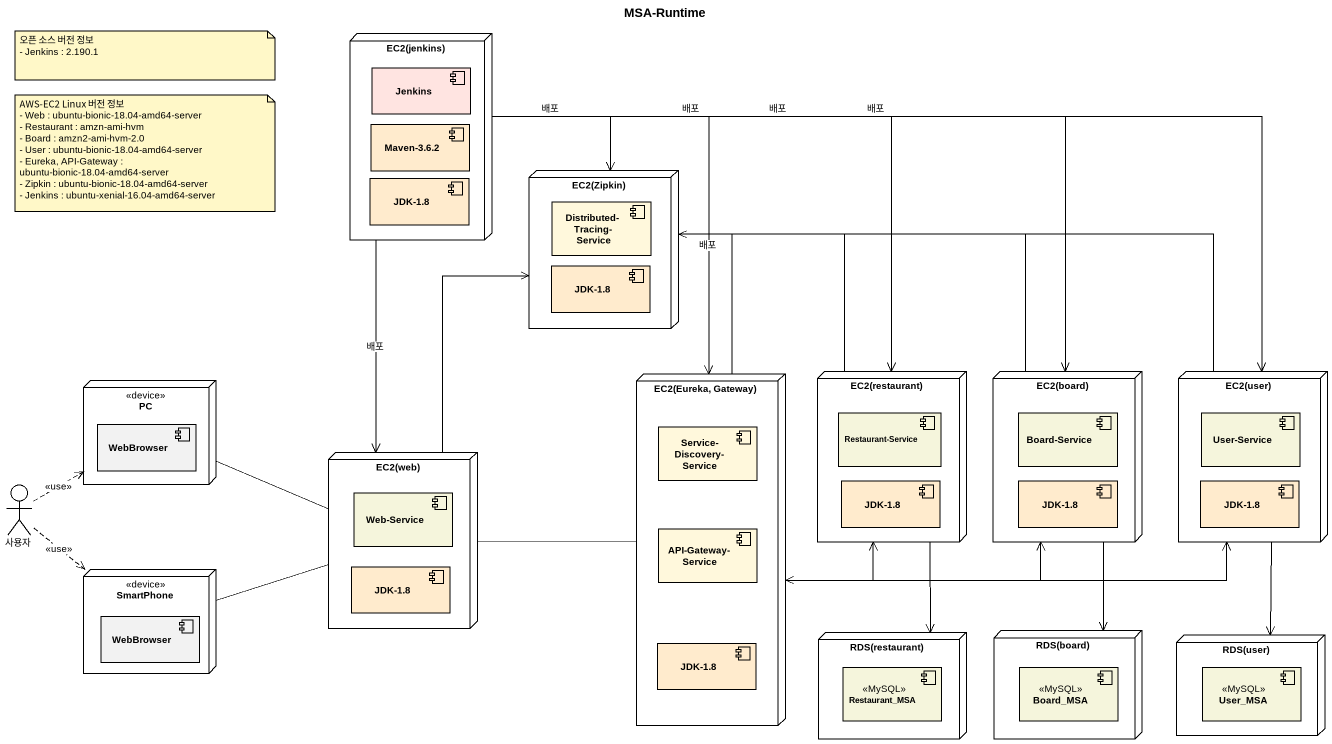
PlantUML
@startuml
title MSA-Runtime
node "EC2(jenkins)" as EC2_jenkins {
  component Jenkins #FFE4E1
  component "Maven-3.6.2" as Maven_3_6_2 #FFEBCD
  component "JDK-1.8" as JDK_1_8 #FFEBCD
}
node "EC2(Zipkin)" as EC2_Zipkin {
  component "Distributed-Tracing-Service" as Distributed_Tracing_Service #FFF8DC
  component "JDK-1.8" as JDK_1_8_2 #FFEBCD
}
node PC <<device>> {
  component WebBrowser
}
node "EC2(Eureka, Gateway)" as EC2_Eureka_Gateway {
  component "Service-Discovery-Service" as Service_Discovery_Service #FFF8DC
  component "API-Gateway-Service" as API_Gateway_Service #FFF8DC
  component "JDK-1.8" as JDK_1_8_7 #FFEBCD
}
node "EC2(restaurant)" as EC2_restaurant {
  component "Restaurant-Service" as Restaurant_Service #F5F5DC
  component "JDK-1.8" as JDK_1_8_3 #FFEBCD
}
node "EC2(board)" as EC2_board {
  component "Board-Service" as Board_Service #F5F5DC
  component "JDK-1.8" as JDK_1_8_4 #FFEBCD
}
node "EC2(user)" as EC2_user {
  component "User-Service" as User_Service #F5F5DC
  component "JDK-1.8" as JDK_1_8_5 #FFEBCD
}
node "EC2(web)" as EC2_web {
  component "Web-Service" as Web_Service #F5F5DC
  component "JDK-1.8" as JDK_1_8_6 #FFEBCD
}
actor 사용자
node SmartPhone <<device>> {
  component "WebBrowser" as WebBrowser_2
}
node "RDS(restaurant)" as RDS_restaurant {
  component Restaurant_MSA <<MySQL>> #F5F5DC
}
node "RDS(board)" as RDS_board {
  component Board_MSA <<MySQL>> #F5F5DC
}
node "RDS(user)" as RDS_user {
  component User_MSA <<MySQL>> #F5F5DC
}
EC2_jenkins --> EC2_Zipkin : 배포
EC2_jenkins --> EC2_Eureka_Gateway : 배포
EC2_jenkins --> EC2_restaurant : 배포
EC2_jenkins -right-> EC2_board : 배포
EC2_jenkins -right-> EC2_user : 배포
EC2_jenkins --> EC2_web : 배포
PC -right- EC2_web
EC2_Eureka_Gateway -up-> EC2_Zipkin
EC2_Eureka_Gateway <-right-> EC2_restaurant
EC2_Eureka_Gateway <-right-> EC2_board
EC2_Eureka_Gateway <-right-> EC2_user
EC2_restaurant -up-> EC2_Zipkin
EC2_restaurant --> RDS_restaurant
EC2_board -left-> EC2_Zipkin
EC2_board --> RDS_board
EC2_user -left-> EC2_Zipkin
EC2_user --> RDS_user
EC2_web -up-> EC2_Zipkin
EC2_web -right- EC2_Eureka_Gateway
사용자 .up.> PC : <<use>>
사용자 ..> SmartPhone : <<use>>
SmartPhone -right- EC2_web
note as N1
  오픈 소스 버전 정보
  - Jenkins : 2.190.1
end note
note as N2
  AWS-EC2 Linux 버전 정보
  - Web : ubuntu-bionic-18.04-amd64-server
  - Restaurant : amzn-ami-hvm
  - Board : amzn2-ami-hvm-2.0
  - User : ubuntu-bionic-18.04-amd64-server
  - Eureka, API-Gateway : ubuntu-bionic-18.04-amd64-server
  - Zipkin : ubuntu-bionic-18.04-amd64-server
  - Jenkins : ubuntu-xenial-16.04-amd64-server
end note
@enduml
